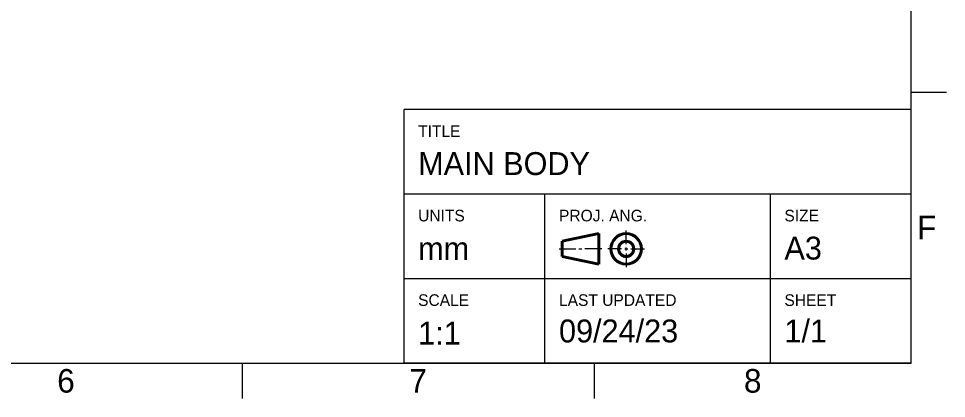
# Model space of a CAD drawing. Header units: millimetres. Extents: x 15 to 415, y 5 to 292.
# Drawn here: x 283.3 to 415, y 5 to 58.9 of the extents above; entities that cross this region are included whole.
import ezdxf

# ---------------------------------------------------------------- set-up
doc = ezdxf.new("R2010")
doc.units = ezdxf.units.MM
doc.layers.add('Border', color=7, linetype='Continuous')
doc.styles.add('Shapr0', font='txt', dxfattribs={"height": 3.3495})
doc.styles.add('Shapr10', font='txt', dxfattribs={"height": 3.3495})
doc.styles.add('Shapr11', font='txt', dxfattribs={"height": 3.3495})
doc.styles.add('Shapr12', font='txt', dxfattribs={"height": 3.3495})
doc.styles.add('Shapr13', font='txt', dxfattribs={"height": 3.3495})
doc.styles.add('Shapr14', font='txt', dxfattribs={"height": 3.3495})
doc.styles.add('Shapr2', font='txt', dxfattribs={"height": 3.3495})
doc.styles.add('Shapr3', font='txt', dxfattribs={"height": 3.3495})
doc.styles.add('Shapr4', font='txt', dxfattribs={"height": 3.3495})
doc.styles.add('Shapr5', font='txt', dxfattribs={"height": 3.3495})
doc.styles.add('Shapr6', font='txt', dxfattribs={"height": 3.3495})
doc.styles.add('Shapr7', font='txt', dxfattribs={"height": 3.3495})
doc.styles.add('Shapr8', font='txt', dxfattribs={"height": 3.3495})
doc.styles.add('Shapr9', font='txt', dxfattribs={"height": 3.3495})

# ---------------------------------------------------------------- blocks, each defined once
blk = doc.blocks.new('*U13')
at = {"layer": 'Border', "linetype": 'Continuous', "lineweight": 15}
for p, q in [((410, 46), (338, 46)), ((338, 10), (338, 46)), ((410, 10), (410, 46)), ((410, 34), (338, 34)), ((358, 10), (358, 34)), ((390, 10), (390, 34)), ((369.53, 26.88), (369.53, 28.83)), ((369.53, 26.02), (369.53, 26.45)), ((360, 26.23), (362.38, 26.23)), ((362.82, 26.23), (363.25, 26.23)), ((366.07, 26.23), (363.68, 26.23)), ((368.88, 26.23), (366.93, 26.23)), ((369.32, 26.23), (369.75, 26.23)), ((369.53, 25.58), (369.53, 23.63)), ((370.18, 26.23), (372.13, 26.23)), ((410, 22), (338, 22)), ((410, 10), (338, 10))]:
    blk.add_line(p, q, dxfattribs=at)
at = {"layer": 'Border', "linetype": 'Continuous', "lineweight": 40}
for p, q in [((360.43, 27.32), (365.63, 28.4)), ((365.63, 28.4), (365.63, 24.07)), ((360.43, 27.32), (360.43, 25.15)), ((360.43, 25.15), (365.63, 24.07))]:
    blk.add_line(p, q, dxfattribs=at)
for radius in [2.17, 1.08]:
    blk.add_circle((369.53, 26.23), radius, dxfattribs=at)

msp = doc.modelspace()

# ---------------------------------------------------------------- linework, layer by layer
at = {"layer": 'Border', "linetype": 'Continuous', "lineweight": 15}
for p, q in [((410, 10), (410, 287)), ((410, 48.5), (415, 48.5)), ((20, 10), (410, 10)), ((315, 10), (315, 5)), ((365, 10), (365, 5))]:
    msp.add_line(p, q, dxfattribs=at)

# ---------------------------------------------------------------- block references
msp.add_blockref('*U13', (0, 0))

# ---------------------------------------------------------------- texts
at = {"layer": 'Border', "linetype": 'Continuous', "lineweight": 15, "attachment_point": 1}
for s, insert, char_height, style in [('TITLE', (340, 43.75), 1.65, 'Shapr2'), ('MAIN BODY', (340, 39.965), 3.25, 'Shapr3'), ('UNITS', (340, 31.783), 1.65, 'Shapr4'), ('PROJ. ANG.', (360, 31.783), 1.65, 'Shapr7'), ('SIZE', (392, 31.783), 1.65, 'Shapr8'), ('A3', (392, 27.965), 3.25, 'Shapr9'), ('mm', (340, 27.9), 3.25, 'Shapr5'), ('SCALE', (340, 19.783), 1.65, 'Shapr6'), ('LAST UPDATED', (360, 19.783), 1.65, 'Shapr11'), ('SHEET', (392, 19.783), 1.65, 'Shapr13'), ('1:1', (340, 15.9), 3.25, 'Shapr10'), ('09/24/23', (360, 16.204), 3.25, 'Shapr12'), ('1/1', (392, 16.204), 3.25, 'Shapr14')]:
    msp.add_mtext(s, dxfattribs=dict(at, insert=insert, char_height=char_height, style=style))
at = {"layer": 'Border', "linetype": 'Continuous', "lineweight": 15, "char_height": 3.349, "width": 3.3495, "style": 'Shapr0'}
for s, insert, attachment_point in [('F', (410.825, 29.25), 4), ('6', (290, 9.175), 2), ('8', (387.5, 9.175), 2), ('7', (340, 9.175), 2)]:
    msp.add_mtext(s, dxfattribs=dict(at, insert=insert, attachment_point=attachment_point))

doc.saveas('drawing.dxf')
